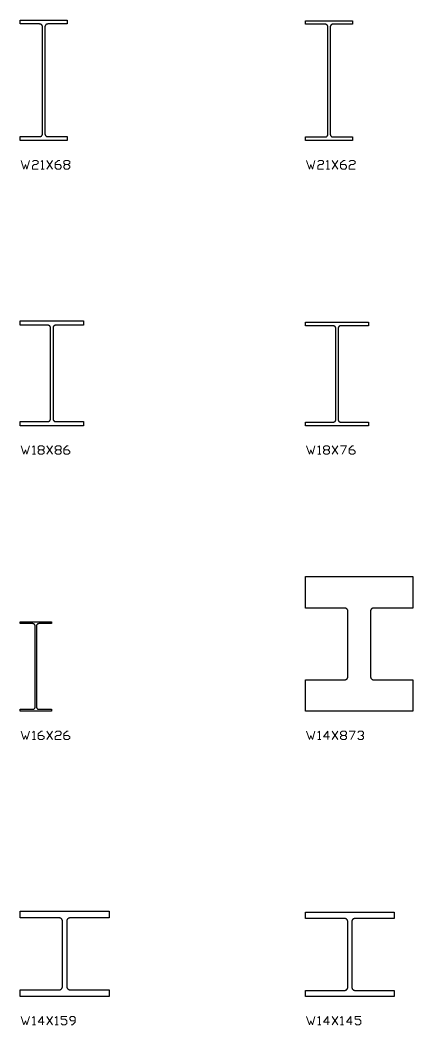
# Model space of a CAD drawing. Header units: inches. Extents: x 0 to 967, y -705 to 45.
# Drawn here: x 0 to 68.8, y -504.9 to -328.9 of the extents above; entities that cross this region are included whole.
import ezdxf

# ---------------------------------------------------------------- set-up
doc = ezdxf.new("R2010")
doc.units = ezdxf.units.IN
doc.header["$MEASUREMENT"] = 0
doc.layers.add('AISC_STEEL', color=7, linetype='Continuous')

msp = doc.modelspace()

# ---------------------------------------------------------------- linework, layer by layer
at = {"color": 3, "lineweight": 0}
for p, q in [((4.66, -354.99), (5.69, -353.49)), ((4.66, -353.49), (5.69, -354.99)), ((54.65, -354.99), (55.68, -353.49)), ((54.65, -353.49), (55.68, -354.99)), ((3.68, -354.99), (4.2, -354.99)), ((7.91, -354.22), (8.43, -354.22)), ((53.67, -354.99), (54.18, -354.99)), ((3.42, -404.2), (3.94, -404.2)), ((4.66, -404.98), (5.69, -403.48)), ((4.66, -403.48), (5.69, -404.98)), ((6.42, -404.2), (6.93, -404.2)), ((53.41, -404.2), (53.92, -404.2)), ((54.65, -404.98), (55.68, -403.48)), ((54.65, -403.48), (55.68, -404.98)), ((2.18, -404.98), (2.7, -404.98)), ((52.17, -404.98), (52.68, -404.98)), ((4.66, -454.96), (5.69, -453.46)), ((4.66, -453.46), (5.69, -454.96)), ((54.65, -454.96), (55.68, -453.46)), ((54.65, -453.46), (55.68, -454.96)), ((2.18, -454.96), (2.7, -454.96)), ((52.17, -454.96), (52.68, -454.96)), ((56.4, -454.24), (56.92, -454.24)), ((4.66, -504.95), (5.69, -503.45)), ((4.66, -503.45), (5.69, -504.95)), ((54.65, -504.95), (55.68, -503.45)), ((54.65, -503.45), (55.68, -504.95)), ((2.18, -504.95), (2.7, -504.95)), ((6.16, -504.95), (6.67, -504.95)), ((52.17, -504.95), (52.68, -504.95)), ((56.14, -504.95), (56.66, -504.95))]:
    msp.add_line(p, q, dxfattribs=at)
for points in [[(0.17, -353.49), (0.68, -354.99), (0.94, -354.22), (1.2, -354.99), (1.67, -353.49)], [(2.18, -353.7), (2.44, -353.49), (2.9, -353.49), (3.16, -353.7), (3.16, -353.96), (2.9, -354.22), (2.44, -354.22), (2.18, -354.47), (2.18, -354.99), (3.16, -354.99)], [(3.68, -353.7), (3.94, -353.49), (3.94, -354.99)], [(6.16, -354.22), (6.93, -354.22), (7.19, -354.47), (7.19, -354.73), (6.93, -354.99), (6.42, -354.99), (6.16, -354.73), (6.16, -353.96), (6.67, -353.49), (6.93, -353.49)], [(50.15, -353.49), (50.67, -354.99), (50.93, -354.22), (51.19, -354.99), (51.65, -353.49)], [(52.17, -353.7), (52.43, -353.49), (52.89, -353.49), (53.15, -353.7), (53.15, -353.96), (52.89, -354.22), (52.43, -354.22), (52.17, -354.47), (52.17, -354.99), (53.15, -354.99)], [(53.67, -353.7), (53.92, -353.49), (53.92, -354.99)], [(56.14, -354.22), (56.92, -354.22), (57.18, -354.47), (57.18, -354.73), (56.92, -354.99), (56.4, -354.99), (56.14, -354.73), (56.14, -353.96), (56.66, -353.49), (56.92, -353.49)], [(57.64, -353.7), (57.9, -353.49), (58.42, -353.49), (58.67, -353.7), (58.67, -353.96), (58.42, -354.22), (57.9, -354.22), (57.64, -354.47), (57.64, -354.99), (58.67, -354.99)], [(0.17, -403.48), (0.68, -404.98), (0.94, -404.2), (1.2, -404.98), (1.67, -403.48)], [(2.18, -403.74), (2.44, -403.48), (2.44, -404.98)], [(7.66, -404.2), (8.43, -404.2), (8.69, -404.46), (8.69, -404.72), (8.43, -404.98), (7.91, -404.98), (7.66, -404.72), (7.66, -403.99), (8.17, -403.48), (8.43, -403.48)], [(50.15, -403.48), (50.67, -404.98), (50.93, -404.2), (51.19, -404.98), (51.65, -403.48)], [(52.17, -403.74), (52.43, -403.48), (52.43, -404.98)], [(56.14, -403.48), (57.18, -403.48), (56.4, -404.98)], [(57.64, -404.2), (58.42, -404.2), (58.67, -404.46), (58.67, -404.72), (58.42, -404.98), (57.9, -404.98), (57.64, -404.72), (57.64, -403.99), (58.16, -403.48), (58.42, -403.48)], [(0.17, -453.46), (0.68, -454.96), (0.94, -454.24), (1.2, -454.96), (1.67, -453.46)], [(2.18, -453.72), (2.44, -453.46), (2.44, -454.96)], [(3.16, -454.24), (3.94, -454.24), (4.2, -454.45), (4.2, -454.7), (3.94, -454.96), (3.42, -454.96), (3.16, -454.7), (3.16, -453.98), (3.68, -453.46), (3.94, -453.46)], [(6.16, -453.72), (6.42, -453.46), (6.93, -453.46), (7.19, -453.72), (7.19, -453.98), (6.93, -454.24), (6.42, -454.24), (6.16, -454.45), (6.16, -454.96), (7.19, -454.96)], [(7.66, -454.24), (8.43, -454.24), (8.69, -454.45), (8.69, -454.7), (8.43, -454.96), (7.91, -454.96), (7.66, -454.7), (7.66, -453.98), (8.17, -453.46), (8.43, -453.46)], [(50.15, -453.46), (50.67, -454.96), (50.93, -454.24), (51.19, -454.96), (51.65, -453.46)], [(52.17, -453.72), (52.43, -453.46), (52.43, -454.96)], [(54.18, -454.45), (53.15, -454.45), (53.92, -453.46), (53.92, -454.96)], [(57.64, -453.46), (58.67, -453.46), (57.9, -454.96)], [(59.14, -453.72), (59.4, -453.46), (59.91, -453.46), (60.17, -453.72), (60.17, -453.98), (59.91, -454.24)], [(59.66, -454.24), (59.91, -454.24), (60.17, -454.45), (60.17, -454.7), (59.91, -454.96), (59.4, -454.96), (59.14, -454.7)], [(0.17, -503.45), (0.68, -504.95), (0.94, -504.23), (1.2, -504.95), (1.67, -503.45)], [(2.18, -503.71), (2.44, -503.45), (2.44, -504.95)], [(4.2, -504.48), (3.16, -504.48), (3.94, -503.45), (3.94, -504.95)], [(6.16, -503.71), (6.42, -503.45), (6.42, -504.95)], [(7.19, -504.69), (7.45, -504.95), (7.91, -504.95), (8.17, -504.69), (8.17, -504.23), (7.91, -503.97), (7.19, -503.97), (7.19, -503.45), (8.17, -503.45)], [(8.95, -504.95), (9.15, -504.95), (9.67, -504.48), (9.67, -503.71), (9.41, -503.45), (8.95, -503.45), (8.69, -503.71), (8.69, -503.97), (8.95, -504.23), (9.67, -504.23)], [(50.15, -503.45), (50.67, -504.95), (50.93, -504.23), (51.19, -504.95), (51.65, -503.45)], [(52.17, -503.71), (52.43, -503.45), (52.43, -504.95)], [(54.18, -504.48), (53.15, -504.48), (53.92, -503.45), (53.92, -504.95)], [(56.14, -503.71), (56.4, -503.45), (56.4, -504.95)], [(58.16, -504.48), (57.18, -504.48), (57.9, -503.45), (57.9, -504.95)], [(58.67, -504.69), (58.93, -504.95), (59.4, -504.95), (59.66, -504.69), (59.66, -504.23), (59.4, -503.97), (58.67, -503.97), (58.67, -503.45), (59.66, -503.45)]]:
    msp.add_lwpolyline(points, dxfattribs=at)
for points in [[(8.43, -354.22), (8.69, -354.47), (8.69, -354.73), (8.43, -354.99), (7.91, -354.99), (7.66, -354.73), (7.66, -354.47), (7.91, -354.22), (7.66, -353.96), (7.66, -353.7), (7.91, -353.49), (8.43, -353.49), (8.69, -353.7), (8.69, -353.96)], [(3.94, -404.2), (4.2, -404.46), (4.2, -404.72), (3.94, -404.98), (3.42, -404.98), (3.16, -404.72), (3.16, -404.46), (3.42, -404.2), (3.16, -403.99), (3.16, -403.74), (3.42, -403.48), (3.94, -403.48), (4.2, -403.74), (4.2, -403.99)], [(6.93, -404.2), (7.19, -404.46), (7.19, -404.72), (6.93, -404.98), (6.42, -404.98), (6.16, -404.72), (6.16, -404.46), (6.42, -404.2), (6.16, -403.99), (6.16, -403.74), (6.42, -403.48), (6.93, -403.48), (7.19, -403.74), (7.19, -403.99)], [(53.92, -404.2), (54.18, -404.46), (54.18, -404.72), (53.92, -404.98), (53.41, -404.98), (53.15, -404.72), (53.15, -404.46), (53.41, -404.2), (53.15, -403.99), (53.15, -403.74), (53.41, -403.48), (53.92, -403.48), (54.18, -403.74), (54.18, -403.99)], [(56.92, -454.24), (57.18, -454.45), (57.18, -454.7), (56.92, -454.96), (56.4, -454.96), (56.14, -454.7), (56.14, -454.45), (56.4, -454.24), (56.14, -453.98), (56.14, -453.72), (56.4, -453.46), (56.92, -453.46), (57.18, -453.72), (57.18, -453.98)]]:
    msp.add_lwpolyline(points, close=True, dxfattribs=at)
at = {"layer": 'AISC_STEEL'}
for points in [[(8.27, -328.9), (8.27, -329.58), (4.86, -329.58), (4.83, -329.59), (4.8, -329.59), (4.77, -329.59), (4.74, -329.6), (4.71, -329.61), (4.68, -329.62), (4.65, -329.63), (4.63, -329.64), (4.6, -329.65), (4.58, -329.67), (4.55, -329.68), (4.53, -329.7), (4.51, -329.72), (4.49, -329.74), (4.47, -329.77), (4.45, -329.79), (4.43, -329.81), (4.42, -329.84), (4.4, -329.86), (4.39, -329.89), (4.38, -329.92), (4.37, -329.95), (4.36, -329.97), (4.36, -330), (4.35, -330.03), (4.35, -330.06), (4.35, -330.09), (4.35, -348.81), (4.35, -348.84), (4.35, -348.87), (4.36, -348.9), (4.36, -348.93), (4.37, -348.95), (4.38, -348.98), (4.39, -349.01), (4.4, -349.04), (4.42, -349.06), (4.43, -349.09), (4.45, -349.11), (4.47, -349.13), (4.49, -349.16), (4.51, -349.18), (4.53, -349.2), (4.55, -349.22), (4.58, -349.23), (4.6, -349.25), (4.63, -349.26), (4.65, -349.27), (4.68, -349.28), (4.71, -349.29), (4.74, -349.3), (4.77, -349.31), (4.8, -349.31), (4.83, -349.31), (4.86, -349.31), (8.27, -349.31), (8.27, -350), (4.13, -350), (0, -350), (0, -349.31), (3.42, -349.31), (3.44, -349.31), (3.47, -349.31), (3.5, -349.31), (3.53, -349.3), (3.56, -349.29), (3.59, -349.28), (3.62, -349.27), (3.64, -349.26), (3.67, -349.25), (3.69, -349.23), (3.72, -349.22), (3.74, -349.2), (3.76, -349.18), (3.78, -349.16), (3.8, -349.13), (3.82, -349.11), (3.84, -349.09), (3.85, -349.06), (3.87, -349.04), (3.88, -349.01), (3.89, -348.98), (3.9, -348.95), (3.91, -348.93), (3.91, -348.9), (3.92, -348.87), (3.92, -348.84), (3.92, -348.81), (3.92, -330.09), (3.92, -330.06), (3.92, -330.03), (3.91, -330), (3.91, -329.97), (3.9, -329.95), (3.89, -329.92), (3.88, -329.89), (3.87, -329.86), (3.85, -329.84), (3.84, -329.81), (3.82, -329.79), (3.8, -329.77), (3.78, -329.74), (3.76, -329.72), (3.74, -329.7), (3.72, -329.68), (3.69, -329.67), (3.67, -329.65), (3.64, -329.64), (3.62, -329.63), (3.59, -329.62), (3.56, -329.61), (3.53, -329.6), (3.5, -329.59), (3.47, -329.59), (3.44, -329.59), (3.42, -329.58), (0, -329.58), (0, -328.9), (4.13, -328.9)], [(58.24, -329), (58.24, -329.62), (54.83, -329.62), (54.8, -329.62), (54.77, -329.62), (54.74, -329.62), (54.71, -329.63), (54.68, -329.64), (54.65, -329.65), (54.62, -329.66), (54.6, -329.67), (54.57, -329.68), (54.55, -329.7), (54.52, -329.71), (54.5, -329.73), (54.48, -329.75), (54.46, -329.77), (54.44, -329.8), (54.42, -329.82), (54.4, -329.84), (54.39, -329.87), (54.37, -329.89), (54.36, -329.92), (54.35, -329.95), (54.34, -329.98), (54.33, -330), (54.33, -330.03), (54.32, -330.06), (54.32, -330.09), (54.32, -330.12), (54.32, -348.88), (54.32, -348.91), (54.32, -348.94), (54.33, -348.97), (54.33, -349), (54.34, -349.02), (54.35, -349.05), (54.36, -349.08), (54.37, -349.11), (54.39, -349.13), (54.4, -349.16), (54.42, -349.18), (54.44, -349.2), (54.46, -349.23), (54.48, -349.25), (54.5, -349.27), (54.52, -349.29), (54.55, -349.3), (54.57, -349.32), (54.6, -349.33), (54.62, -349.34), (54.65, -349.35), (54.68, -349.36), (54.71, -349.37), (54.74, -349.38), (54.77, -349.38), (54.8, -349.38), (54.83, -349.38), (58.24, -349.38), (58.24, -350), (54.12, -350), (50, -350), (50, -349.38), (53.41, -349.38), (53.44, -349.38), (53.47, -349.38), (53.5, -349.38), (53.53, -349.37), (53.56, -349.36), (53.59, -349.35), (53.62, -349.34), (53.64, -349.33), (53.67, -349.32), (53.69, -349.3), (53.72, -349.29), (53.74, -349.27), (53.76, -349.25), (53.78, -349.23), (53.8, -349.2), (53.82, -349.18), (53.84, -349.16), (53.85, -349.13), (53.87, -349.11), (53.88, -349.08), (53.89, -349.05), (53.9, -349.02), (53.91, -349), (53.91, -348.97), (53.92, -348.94), (53.92, -348.91), (53.92, -348.88), (53.92, -330.12), (53.92, -330.09), (53.92, -330.06), (53.91, -330.03), (53.91, -330), (53.9, -329.98), (53.89, -329.95), (53.88, -329.92), (53.87, -329.89), (53.85, -329.87), (53.84, -329.84), (53.82, -329.82), (53.8, -329.8), (53.78, -329.77), (53.76, -329.75), (53.74, -329.73), (53.72, -329.71), (53.69, -329.7), (53.67, -329.68), (53.64, -329.67), (53.62, -329.66), (53.59, -329.65), (53.56, -329.64), (53.53, -329.63), (53.5, -329.62), (53.47, -329.62), (53.44, -329.62), (53.41, -329.62), (50, -329.62), (50, -329), (54.12, -329)], [(11.1, -381.6), (11.1, -382.37), (6.19, -382.37), (6.16, -382.37), (6.13, -382.37), (6.1, -382.38), (6.07, -382.39), (6.04, -382.4), (6.02, -382.41), (5.99, -382.42), (5.96, -382.44), (5.94, -382.46), (5.92, -382.48), (5.9, -382.5), (5.88, -382.52), (5.86, -382.54), (5.84, -382.57), (5.83, -382.6), (5.82, -382.62), (5.81, -382.65), (5.8, -382.68), (5.79, -382.71), (5.79, -382.74), (5.79, -382.77), (5.79, -398.83), (5.79, -398.86), (5.79, -398.89), (5.8, -398.92), (5.81, -398.95), (5.82, -398.98), (5.83, -399), (5.84, -399.03), (5.86, -399.06), (5.88, -399.08), (5.9, -399.1), (5.92, -399.12), (5.94, -399.14), (5.96, -399.16), (5.99, -399.18), (6.02, -399.19), (6.04, -399.2), (6.07, -399.21), (6.1, -399.22), (6.13, -399.23), (6.16, -399.23), (6.19, -399.23), (11.1, -399.23), (11.1, -400), (5.55, -400), (0, -400), (0, -399.23), (4.91, -399.23), (4.94, -399.23), (4.97, -399.23), (5, -399.22), (5.03, -399.21), (5.06, -399.2), (5.08, -399.19), (5.11, -399.18), (5.14, -399.16), (5.16, -399.14), (5.18, -399.12), (5.2, -399.1), (5.22, -399.08), (5.24, -399.06), (5.26, -399.03), (5.27, -399), (5.28, -398.98), (5.29, -398.95), (5.3, -398.92), (5.31, -398.89), (5.31, -398.86), (5.31, -398.83), (5.31, -382.77), (5.31, -382.74), (5.31, -382.71), (5.3, -382.68), (5.29, -382.65), (5.28, -382.62), (5.27, -382.6), (5.26, -382.57), (5.24, -382.54), (5.22, -382.52), (5.2, -382.5), (5.18, -382.48), (5.16, -382.46), (5.14, -382.44), (5.11, -382.42), (5.08, -382.41), (5.06, -382.4), (5.03, -382.39), (5, -382.38), (4.97, -382.37), (4.94, -382.37), (4.91, -382.37), (0, -382.37), (0, -381.6), (5.55, -381.6)], [(61, -381.8), (61, -382.48), (56.11, -382.48), (56.08, -382.48), (56.05, -382.48), (56.02, -382.49), (55.99, -382.5), (55.97, -382.51), (55.94, -382.52), (55.91, -382.53), (55.89, -382.55), (55.86, -382.57), (55.84, -382.59), (55.82, -382.61), (55.8, -382.63), (55.78, -382.65), (55.77, -382.68), (55.75, -382.71), (55.74, -382.73), (55.73, -382.76), (55.72, -382.79), (55.72, -382.82), (55.71, -382.85), (55.71, -382.88), (55.71, -398.92), (55.71, -398.95), (55.72, -398.98), (55.72, -399.01), (55.73, -399.04), (55.74, -399.07), (55.75, -399.09), (55.77, -399.12), (55.78, -399.15), (55.8, -399.17), (55.82, -399.19), (55.84, -399.21), (55.86, -399.23), (55.89, -399.25), (55.91, -399.27), (55.94, -399.28), (55.97, -399.29), (55.99, -399.3), (56.02, -399.31), (56.05, -399.32), (56.08, -399.32), (56.11, -399.32), (61, -399.32), (61, -400), (55.5, -400), (50, -400), (50, -399.32), (54.89, -399.32), (54.92, -399.32), (54.95, -399.32), (54.98, -399.31), (55.01, -399.3), (55.03, -399.29), (55.06, -399.28), (55.09, -399.27), (55.11, -399.25), (55.14, -399.23), (55.16, -399.21), (55.18, -399.19), (55.2, -399.17), (55.22, -399.15), (55.23, -399.12), (55.25, -399.09), (55.26, -399.07), (55.27, -399.04), (55.28, -399.01), (55.28, -398.98), (55.29, -398.95), (55.29, -398.92), (55.29, -382.88), (55.29, -382.85), (55.28, -382.82), (55.28, -382.79), (55.27, -382.76), (55.26, -382.73), (55.25, -382.71), (55.23, -382.68), (55.22, -382.65), (55.2, -382.63), (55.18, -382.61), (55.16, -382.59), (55.14, -382.57), (55.11, -382.55), (55.09, -382.53), (55.06, -382.52), (55.03, -382.51), (55.01, -382.5), (54.98, -382.49), (54.95, -382.48), (54.92, -382.48), (54.89, -382.48), (50, -382.48), (50, -381.8), (55.5, -381.8)], [(68.8, -426.4), (68.8, -431.91), (61.96, -431.91), (61.93, -431.91), (61.9, -431.91), (61.87, -431.92), (61.84, -431.92), (61.81, -431.93), (61.78, -431.94), (61.76, -431.95), (61.73, -431.96), (61.7, -431.97), (61.67, -431.98), (61.65, -432), (61.62, -432.02), (61.6, -432.03), (61.58, -432.05), (61.55, -432.07), (61.53, -432.09), (61.51, -432.12), (61.49, -432.14), (61.48, -432.16), (61.46, -432.19), (61.44, -432.21), (61.43, -432.24), (61.42, -432.27), (61.41, -432.3), (61.4, -432.32), (61.39, -432.35), (61.38, -432.38), (61.38, -432.41), (61.37, -432.44), (61.37, -432.47), (61.37, -432.5), (61.37, -443.9), (61.37, -443.93), (61.37, -443.96), (61.38, -443.99), (61.38, -444.02), (61.39, -444.05), (61.4, -444.08), (61.41, -444.1), (61.42, -444.13), (61.43, -444.16), (61.44, -444.19), (61.46, -444.21), (61.48, -444.24), (61.49, -444.26), (61.51, -444.28), (61.53, -444.31), (61.55, -444.33), (61.58, -444.35), (61.6, -444.37), (61.62, -444.38), (61.65, -444.4), (61.67, -444.42), (61.7, -444.43), (61.73, -444.44), (61.76, -444.45), (61.78, -444.46), (61.81, -444.47), (61.84, -444.48), (61.87, -444.48), (61.9, -444.49), (61.93, -444.49), (61.96, -444.49), (68.8, -444.49), (68.8, -450), (59.4, -450), (50, -450), (50, -444.49), (56.84, -444.49), (56.87, -444.49), (56.9, -444.49), (56.93, -444.48), (56.96, -444.48), (56.99, -444.47), (57.02, -444.46), (57.04, -444.45), (57.07, -444.44), (57.1, -444.43), (57.13, -444.42), (57.15, -444.4), (57.18, -444.38), (57.2, -444.37), (57.22, -444.35), (57.25, -444.33), (57.27, -444.31), (57.29, -444.28), (57.31, -444.26), (57.32, -444.24), (57.34, -444.21), (57.36, -444.19), (57.37, -444.16), (57.38, -444.13), (57.39, -444.1), (57.4, -444.08), (57.41, -444.05), (57.42, -444.02), (57.42, -443.99), (57.43, -443.96), (57.43, -443.93), (57.43, -443.9), (57.43, -432.5), (57.43, -432.47), (57.43, -432.44), (57.42, -432.41), (57.42, -432.38), (57.41, -432.35), (57.4, -432.32), (57.39, -432.3), (57.38, -432.27), (57.37, -432.24), (57.36, -432.21), (57.34, -432.19), (57.32, -432.16), (57.31, -432.14), (57.29, -432.12), (57.27, -432.09), (57.25, -432.07), (57.22, -432.05), (57.2, -432.03), (57.18, -432.02), (57.15, -432), (57.13, -431.98), (57.1, -431.97), (57.07, -431.96), (57.04, -431.95), (57.02, -431.94), (56.99, -431.93), (56.96, -431.92), (56.93, -431.92), (56.9, -431.91), (56.87, -431.91), (56.84, -431.91), (50, -431.91), (50, -426.4), (59.4, -426.4)], [(5.5, -434.3), (5.5, -434.64), (3.28, -434.64), (3.25, -434.65), (3.22, -434.65), (3.19, -434.65), (3.16, -434.66), (3.14, -434.67), (3.11, -434.68), (3.08, -434.69), (3.06, -434.71), (3.04, -434.73), (3.01, -434.74), (2.99, -434.76), (2.97, -434.78), (2.96, -434.81), (2.94, -434.83), (2.92, -434.85), (2.91, -434.88), (2.9, -434.91), (2.89, -434.93), (2.88, -434.96), (2.88, -434.99), (2.88, -435.02), (2.88, -435.05), (2.88, -449.25), (2.88, -449.28), (2.88, -449.31), (2.88, -449.34), (2.89, -449.37), (2.9, -449.39), (2.91, -449.42), (2.92, -449.45), (2.94, -449.47), (2.96, -449.49), (2.97, -449.52), (2.99, -449.54), (3.01, -449.56), (3.04, -449.57), (3.06, -449.59), (3.08, -449.61), (3.11, -449.62), (3.14, -449.63), (3.16, -449.64), (3.19, -449.65), (3.22, -449.65), (3.25, -449.65), (3.28, -449.65), (5.5, -449.65), (5.5, -450), (2.75, -450), (0, -450), (0, -449.65), (2.22, -449.65), (2.25, -449.65), (2.28, -449.65), (2.31, -449.65), (2.34, -449.64), (2.36, -449.63), (2.39, -449.62), (2.42, -449.61), (2.44, -449.59), (2.46, -449.57), (2.49, -449.56), (2.51, -449.54), (2.53, -449.52), (2.54, -449.49), (2.56, -449.47), (2.58, -449.45), (2.59, -449.42), (2.6, -449.39), (2.61, -449.37), (2.62, -449.34), (2.62, -449.31), (2.62, -449.28), (2.62, -449.25), (2.62, -435.05), (2.62, -435.02), (2.62, -434.99), (2.62, -434.96), (2.61, -434.93), (2.6, -434.91), (2.59, -434.88), (2.58, -434.85), (2.56, -434.83), (2.54, -434.81), (2.53, -434.78), (2.51, -434.76), (2.49, -434.74), (2.46, -434.73), (2.44, -434.71), (2.42, -434.69), (2.39, -434.68), (2.36, -434.67), (2.34, -434.66), (2.31, -434.65), (2.28, -434.65), (2.25, -434.65), (2.22, -434.64), (0, -434.64), (0, -434.3), (2.75, -434.3)], [(15.6, -485), (15.6, -486.19), (8.77, -486.19), (8.74, -486.19), (8.71, -486.19), (8.68, -486.2), (8.66, -486.2), (8.63, -486.21), (8.6, -486.22), (8.57, -486.23), (8.54, -486.24), (8.52, -486.25), (8.49, -486.26), (8.46, -486.28), (8.44, -486.29), (8.42, -486.31), (8.39, -486.33), (8.37, -486.35), (8.35, -486.37), (8.33, -486.39), (8.31, -486.41), (8.29, -486.43), (8.27, -486.46), (8.26, -486.48), (8.24, -486.51), (8.23, -486.53), (8.22, -486.56), (8.21, -486.59), (8.2, -486.62), (8.19, -486.64), (8.18, -486.67), (8.18, -486.7), (8.18, -486.73), (8.17, -486.76), (8.17, -486.79), (8.17, -498.21), (8.17, -498.24), (8.18, -498.27), (8.18, -498.3), (8.18, -498.33), (8.19, -498.36), (8.2, -498.38), (8.21, -498.41), (8.22, -498.44), (8.23, -498.47), (8.24, -498.49), (8.26, -498.52), (8.27, -498.54), (8.29, -498.57), (8.31, -498.59), (8.33, -498.61), (8.35, -498.63), (8.37, -498.65), (8.39, -498.67), (8.42, -498.69), (8.44, -498.71), (8.46, -498.72), (8.49, -498.74), (8.52, -498.75), (8.54, -498.76), (8.57, -498.77), (8.6, -498.78), (8.63, -498.79), (8.66, -498.8), (8.68, -498.8), (8.71, -498.81), (8.74, -498.81), (8.77, -498.81), (15.6, -498.81), (15.6, -500), (7.8, -500), (0, -500), (0, -498.81), (6.83, -498.81), (6.86, -498.81), (6.89, -498.81), (6.92, -498.8), (6.94, -498.8), (6.97, -498.79), (7, -498.78), (7.03, -498.77), (7.06, -498.76), (7.08, -498.75), (7.11, -498.74), (7.14, -498.72), (7.16, -498.71), (7.18, -498.69), (7.21, -498.67), (7.23, -498.65), (7.25, -498.63), (7.27, -498.61), (7.29, -498.59), (7.31, -498.57), (7.33, -498.54), (7.34, -498.52), (7.36, -498.49), (7.37, -498.47), (7.38, -498.44), (7.39, -498.41), (7.4, -498.38), (7.41, -498.36), (7.42, -498.33), (7.42, -498.3), (7.42, -498.27), (7.43, -498.24), (7.43, -498.21), (7.43, -486.79), (7.43, -486.76), (7.42, -486.73), (7.42, -486.7), (7.42, -486.67), (7.41, -486.64), (7.4, -486.62), (7.39, -486.59), (7.38, -486.56), (7.37, -486.53), (7.36, -486.51), (7.34, -486.48), (7.33, -486.46), (7.31, -486.43), (7.29, -486.41), (7.27, -486.39), (7.25, -486.37), (7.23, -486.35), (7.21, -486.33), (7.18, -486.31), (7.16, -486.29), (7.14, -486.28), (7.11, -486.26), (7.08, -486.25), (7.06, -486.24), (7.03, -486.23), (7, -486.22), (6.97, -486.21), (6.94, -486.2), (6.92, -486.2), (6.89, -486.19), (6.86, -486.19), (6.83, -486.19), (0, -486.19), (0, -485), (7.8, -485)], [(65.5, -485.2), (65.5, -486.29), (58.69, -486.29), (58.66, -486.29), (58.63, -486.29), (58.6, -486.3), (58.57, -486.3), (58.54, -486.31), (58.52, -486.32), (58.49, -486.33), (58.46, -486.34), (58.43, -486.35), (58.41, -486.36), (58.38, -486.38), (58.36, -486.39), (58.33, -486.41), (58.31, -486.43), (58.29, -486.45), (58.27, -486.47), (58.25, -486.49), (58.23, -486.51), (58.21, -486.53), (58.19, -486.56), (58.18, -486.58), (58.16, -486.61), (58.15, -486.63), (58.14, -486.66), (58.13, -486.69), (58.12, -486.72), (58.11, -486.74), (58.1, -486.77), (58.1, -486.8), (58.09, -486.83), (58.09, -486.86), (58.09, -486.89), (58.09, -498.31), (58.09, -498.34), (58.09, -498.37), (58.1, -498.4), (58.1, -498.43), (58.11, -498.46), (58.12, -498.48), (58.13, -498.51), (58.14, -498.54), (58.15, -498.57), (58.16, -498.59), (58.18, -498.62), (58.19, -498.64), (58.21, -498.67), (58.23, -498.69), (58.25, -498.71), (58.27, -498.73), (58.29, -498.75), (58.31, -498.77), (58.33, -498.79), (58.36, -498.81), (58.38, -498.82), (58.41, -498.84), (58.43, -498.85), (58.46, -498.86), (58.49, -498.87), (58.52, -498.88), (58.54, -498.89), (58.57, -498.9), (58.6, -498.9), (58.63, -498.91), (58.66, -498.91), (58.69, -498.91), (65.5, -498.91), (65.5, -500), (57.75, -500), (50, -500), (50, -498.91), (56.81, -498.91), (56.84, -498.91), (56.87, -498.91), (56.9, -498.9), (56.93, -498.9), (56.96, -498.89), (56.98, -498.88), (57.01, -498.87), (57.04, -498.86), (57.07, -498.85), (57.09, -498.84), (57.12, -498.82), (57.14, -498.81), (57.17, -498.79), (57.19, -498.77), (57.21, -498.75), (57.23, -498.73), (57.25, -498.71), (57.27, -498.69), (57.29, -498.67), (57.31, -498.64), (57.32, -498.62), (57.34, -498.59), (57.35, -498.57), (57.36, -498.54), (57.37, -498.51), (57.38, -498.48), (57.39, -498.46), (57.4, -498.43), (57.4, -498.4), (57.41, -498.37), (57.41, -498.34), (57.41, -498.31), (57.41, -486.89), (57.41, -486.86), (57.41, -486.83), (57.4, -486.8), (57.4, -486.77), (57.39, -486.74), (57.38, -486.72), (57.37, -486.69), (57.36, -486.66), (57.35, -486.63), (57.34, -486.61), (57.32, -486.58), (57.31, -486.56), (57.29, -486.53), (57.27, -486.51), (57.25, -486.49), (57.23, -486.47), (57.21, -486.45), (57.19, -486.43), (57.17, -486.41), (57.14, -486.39), (57.12, -486.38), (57.09, -486.36), (57.07, -486.35), (57.04, -486.34), (57.01, -486.33), (56.98, -486.32), (56.96, -486.31), (56.93, -486.3), (56.9, -486.3), (56.87, -486.29), (56.84, -486.29), (56.81, -486.29), (50, -486.29), (50, -485.2), (57.75, -485.2)]]:
    msp.add_lwpolyline(points, close=True, dxfattribs=at)

doc.saveas('drawing.dxf')
